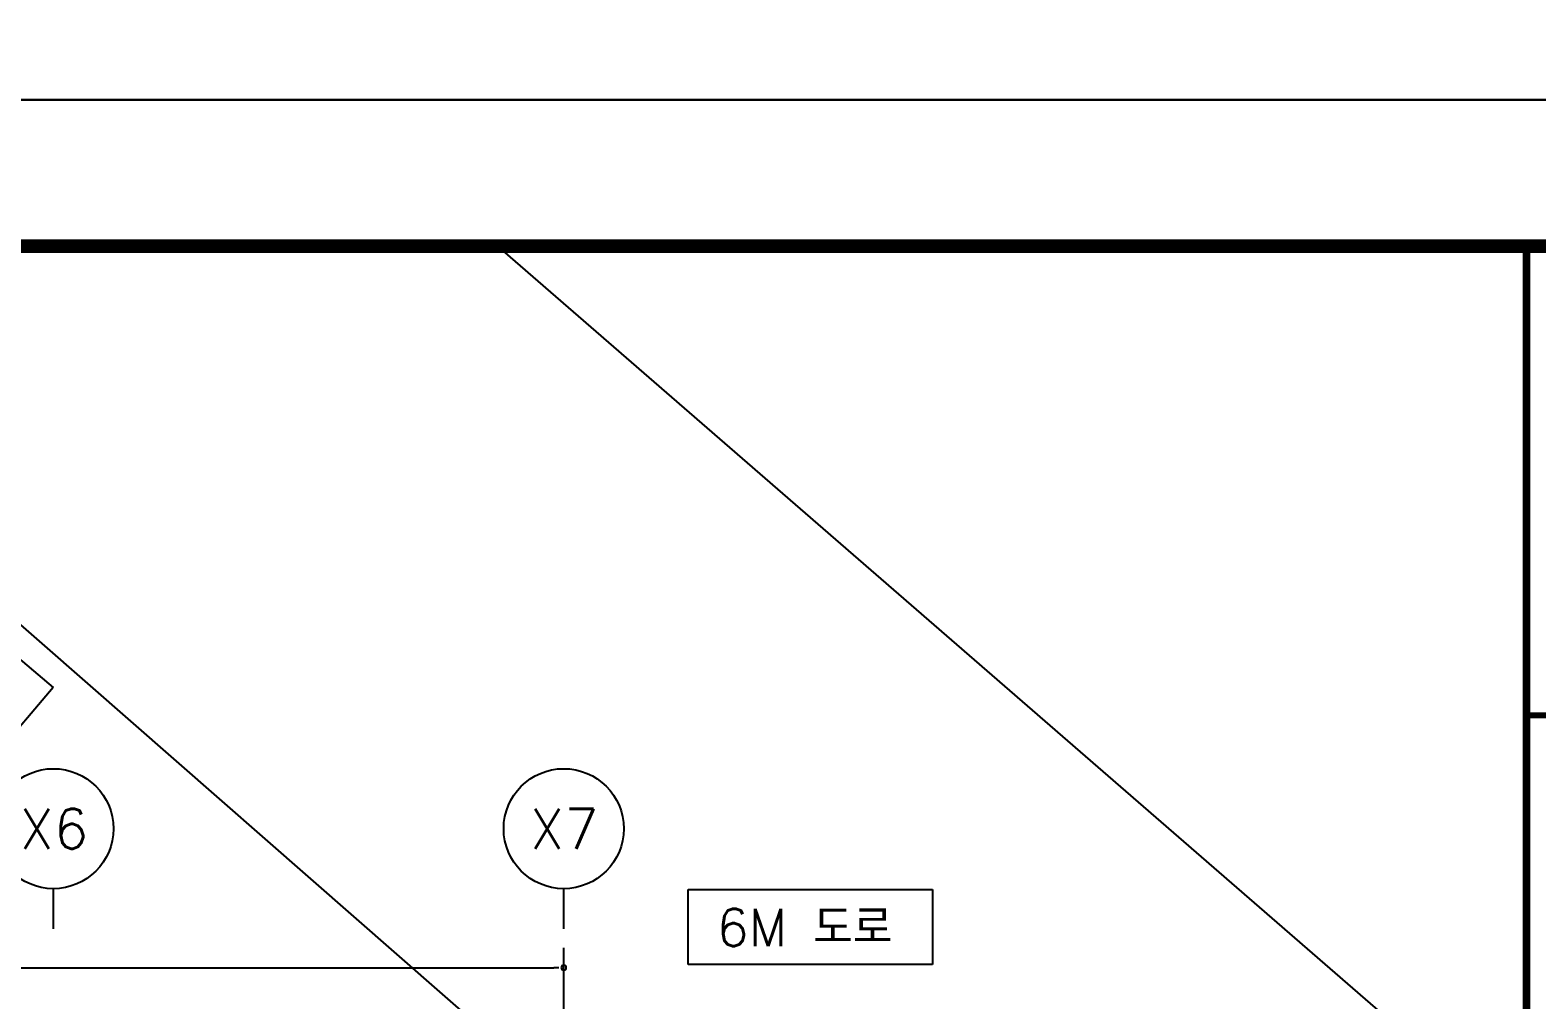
# Model space of a CAD drawing. Header units: millimetres. Extents: x 83956 to 461956, y 36707 to 125807.
# Drawn here: x 123363 to 138420, y 72257 to 81955 of the extents above; entities that cross this region are included whole.
import ezdxf
from ezdxf.enums import TextEntityAlignment as Align

# ---------------------------------------------------------------- set-up
doc = ezdxf.new("R2010")
doc.units = ezdxf.units.MM
doc.header["$LTSCALE"] = 100
doc.header["$MEASUREMENT"] = 0
doc.linetypes.add('ACAD_ISO05W100', pattern=[33, 24, -3, 0, -3, 0, -3])
doc.layers.get('0').update_dxf_attribs({"linetype": 'CONTINUOUS'})
doc.layers.get('Defpoints').update_dxf_attribs({"linetype": 'CONTINUOUS'})
doc.layers.add('ARCH', color=9, linetype='CONTINUOUS')
doc.layers.add('FORM', color=8, linetype='CONTINUOUS')
doc.styles.add('GHS', font='romans.shx', dxfattribs={"bigfont": 'ghs.shx'})

# ---------------------------------------------------------------- blocks, each defined once
blk = doc.blocks.new('PMC-FORMV')
at = {"layer": 'Defpoints'}
blk.add_lwpolyline([(0, 0), (0, 29700), (42000, 29700), (42000, 0)], close=True, dxfattribs=at)
at = {"layer": 'FORM', "const_width": 90.2}
blk.add_lwpolyline([(1544, 975), (1544, 28725), (40744, 28725), (40744, 975)], close=True, dxfattribs=at)
at = {"layer": 'FORM'}
for points, const_width in [([(36240, 975), (36240, 28725)], 50.1), ([(36240, 25597), (40744, 25597)], 40.1)]:
    blk.add_lwpolyline(points, dxfattribs=dict(at, const_width=const_width))

msp = doc.modelspace()

# ---------------------------------------------------------------- linework, layer by layer
msp.add_lwpolyline([(86272, 79795), (138316, 79795), (138316, 38170), (86272, 38170)], close=True)
at = {"layer": 'ARCH'}
for p, q in [((128033, 79795), (138316, 70866)), ((119780, 78616), (123592, 75381)), ((123592, 75381), (122104, 73627)), ((123595, 72969), (123595, 73369)), ((128695, 72969), (128695, 73369))]:
    msp.add_line(p, q, dxfattribs=at)
at = {"layer": 'ARCH', "linetype": 'ACAD_ISO05W100', "ltscale": 180}
msp.add_line((128591, 71347), (119996, 78871), dxfattribs=at)
at = {"layer": 'ARCH', "ltscale": 2}
for p, q in [((129938, 73361), (132380, 73361)), ((129938, 72611), (129938, 73361)), ((132380, 73361), (132380, 72611)), ((128695, 69388), (128695, 72779)), ((95395, 72579), (128595, 72579)), ((132380, 72611), (129938, 72611))]:
    msp.add_line(p, q, dxfattribs=at)
at = {"layer": 'ARCH', "linetype": 'ByBlock', "lineweight": -2}
msp.add_line((128645, 72579), (128595, 72579), dxfattribs=at)
at = {"layer": 'ARCH'}
for centre in [(123595, 73969), (128695, 73969)]:
    msp.add_circle(centre, 600, dxfattribs=at)
at = {"layer": 'ARCH', "linetype": 'ByBlock'}
for start, end in [(0, 180), (180, 0)]:
    msp.add_arc((128695, 72579), 25, start, end, dxfattribs=at)

# ---------------------------------------------------------------- block references
at = {"layer": 'FORM', "xscale": 1.5, "yscale": 1.5, "zscale": 1.5}
for p in [(83956, 81257), (83956, 36707)]:
    msp.add_blockref('PMC-FORMV', p, dxfattribs=at)

# ---------------------------------------------------------------- texts
at = {"layer": 'ARCH', "style": 'GHS'}
for s, p in [('X6', (123600, 73969)), ('X7', (128700, 73969))]:
    msp.add_text(s, height=400, dxfattribs=at).set_placement(p, align=Align.MIDDLE)
msp.add_text('6M 도로', height=375, dxfattribs=at).set_placement((130223, 72793))

doc.saveas('drawing.dxf')
